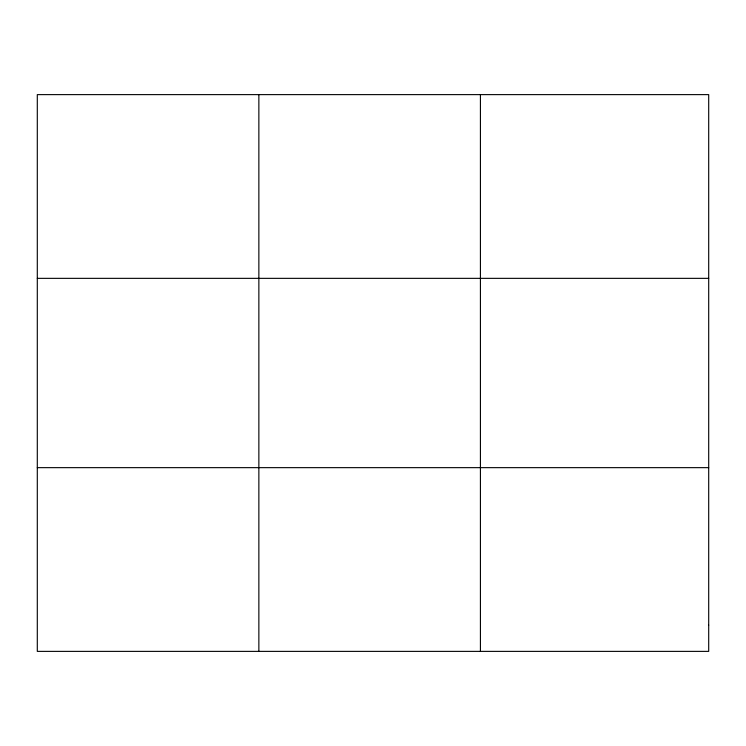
<?xml version="1.0" encoding="UTF-8"?>
<svg xmlns="http://www.w3.org/2000/svg" width="746" height="746" viewBox="0 0 746 746"><rect width="100%" height="100%" fill="white"/><g stroke="black" fill="none" stroke-linecap="round" stroke-linejoin="round"><path stroke-width="1.12" d="M258.862 94.621L258.862 651.379M480.424 94.621L480.424 651.379M37.3 278.351L708.7 278.351M37.3 467.649L708.7 467.649M708.7 625.139L708.7 651.379L37.3 651.379L37.3 94.621L708.7 94.621L708.7 625.139"/></g></svg>
